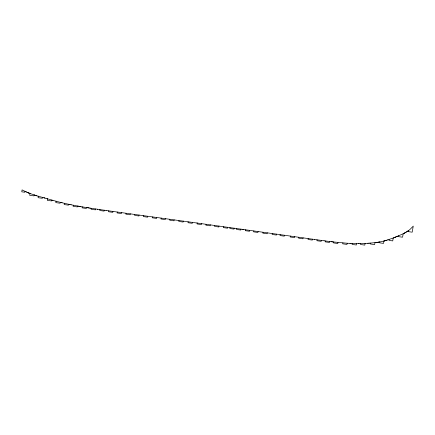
<?xml version="1.0" encoding="UTF-8"?>
<svg xmlns="http://www.w3.org/2000/svg" width="435" height="435" viewBox="0 0 435 435"><rect width="100%" height="100%" fill="white"/><g stroke="black" fill="none" stroke-linecap="round" stroke-linejoin="round"><path stroke-width="0.65" d="M24.996 191.346L24.838 192.248L21.75 191.813L22.087 189.894L25.687 191.656M29.999 193.488L29.683 195.288L33.963 195.891L34.12 194.989M42.554 197.392L42.396 198.295L38.122 197.691L38.188 196.185M47.567 198.855L47.306 200.345L51.586 200.948L51.743 200.046L47.323 198.779M56.044 201.226L55.8 202.612L60.079 203.221L60.237 202.318L52.88 200.361M60.639 202.416L64.385 203.314L64.179 204.553L68.458 205.157L68.616 204.254M71.035 204.76L73.254 205.206L73.107 206.32L77.386 206.924L77.544 206.021M86.511 207.56L86.353 208.463L82.074 207.859L82.248 206.853L80.758 206.598M91.263 208.305L91.1 209.246L95.379 209.855L95.537 208.952M99.93 209.594L99.773 210.496L104.052 211.105L104.21 210.203M108.674 210.834L108.516 211.736L112.79 212.34L112.948 211.437M117.281 212.041L117.124 212.943L121.403 213.552L121.561 212.639M126.025 213.264L125.867 214.167L130.147 214.77L130.31 213.851M134.774 214.471L134.616 215.374L138.895 215.977L139.053 215.064M143.49 215.673L143.333 216.576L147.606 217.185L147.769 216.266M152.473 216.913L152.315 217.815L156.595 218.419L156.752 217.5M161.124 218.098L160.966 219.001L165.24 219.604L165.403 218.685M169.873 219.3L169.715 220.202L173.989 220.806L174.152 219.887M178.959 220.545L178.801 221.448L183.075 222.051L183.238 221.132M188.148 221.806L187.991 222.709L192.265 223.313L192.428 222.394M197.3 223.068L197.142 223.971L201.421 224.574L201.579 223.661M206.049 224.281L205.891 225.183L210.165 225.787L210.328 224.873M214.694 225.482L214.537 226.385L218.81 226.988L218.974 226.075M223.438 226.7L223.28 227.603L227.559 228.206L227.717 227.298M230.001 227.614L229.843 228.516L233.959 229.098L234.122 228.19M236.673 228.549L236.515 229.452L240.794 230.055L240.952 229.147M245.422 229.772L245.264 230.675L249.538 231.279L249.695 230.376M253.79 230.952L253.632 231.855L257.911 232.459L258.069 231.55M263.006 232.246L262.849 233.149L267.128 233.753L267.286 232.845M272.294 233.551L272.136 234.454L276.415 235.058L276.573 234.15M280.162 234.655L280.004 235.558L284.278 236.161L284.436 235.253M290.39 236.091L290.232 236.993L294.511 237.597L294.669 236.689M298.829 237.276L298.671 238.179L302.95 238.782L303.108 237.874M308.181 238.581L308.024 239.484L312.303 240.087L312.46 239.179M317.066 239.821L316.908 240.724L321.182 241.327L321.345 240.408L321.704 240.457M325.375 240.957L325.217 241.86L329.496 242.464L329.659 241.512M333.667 242.001L333.509 242.904L337.788 243.508L337.968 242.464M342.845 242.915L342.688 243.823L346.967 244.426L347.173 243.236L350.208 243.399M358.239 243.611L352.285 243.497L352.1 244.399L356.379 245.003L356.667 243.605M360.68 243.595L360.523 244.497L364.802 245.106L365.09 243.448M375.824 242.556L370.489 243.078L370.364 243.981L374.644 244.584L374.981 242.654L375.302 242.616M383.953 241.017L383.529 243.393L379.728 242.855L379.885 241.952L384.219 240.941M389.086 239.462L388.928 240.365L392.729 240.903L393.235 238.01L393.724 237.825M398.743 235.743L398.585 236.645L402.549 237.205L403.24 233.715M404.773 232.937L408.389 230.719L408.226 231.621L412.19 232.181L413.25 226.108L410.678 228.761A21.581 18.77 -74.3 0 1 408.302 230.8M408.296 230.784L408.307 230.773A26.122 22.723 -74.3 0 1 407.834 231.105M407.72 231.181L406.975 231.665M406.464 231.98L405.556 232.507M405.409 232.589L405.11 232.758M404.996 232.817L404.327 233.171M404.55 233.057L403.283 233.693L403.658 233.508M404.104 233.285L403.767 233.454M403.18 233.742L398.427 235.884M397.546 236.265L398.188 235.987M397.748 236.178L397.454 236.303M397.492 236.287L396.671 236.64M396.872 236.553L396.562 236.683M395.796 237.004L396.339 236.776M395.904 236.955L395.518 237.113M395.703 237.042L395.355 237.178M395.41 237.157L394.485 237.532M394.703 237.445L393.615 237.869M393.289 237.988L387.482 239.973M387.645 239.919L385.714 240.511M386.628 240.234L386.198 240.37M385.932 240.446L385.127 240.685M385.285 240.637L384.274 240.925M385.073 240.702L384.083 240.979M379.777 241.969L378.945 242.116M379.728 241.98L378.368 242.208M378.836 242.132L378.107 242.246M378.314 242.213L377.585 242.322M378.053 242.251L377.324 242.36M377.482 242.338L377.014 242.404M377.221 242.371L375.873 242.551M376.966 242.409L375.535 242.589M370.489 243.078L369.065 243.192M367.727 243.285L368.913 243.203M368.842 243.208L369.217 243.181M367.744 243.285L365.601 243.421M365.226 243.442L365.558 243.421M365.286 243.437L358.946 243.611M359.049 243.611L358.391 243.611M351.969 243.48L352.285 243.497M352.018 243.486L350.006 243.393M347.19 243.236L333.079 241.931M333.161 241.942L332.764 241.893M332.22 241.827L332.813 241.898M331.176 241.697L331.753 241.768M331.671 241.757L332.117 241.811M331.024 241.681L329.806 241.528M329.899 241.539L324.08 240.783M321.634 240.452L324.129 240.789M197.039 223.03L143.137 215.624M134.535 214.439L106.058 210.464M196.952 223.019L242.735 229.397M321.438 240.424L314.57 239.473M134.415 214.422L143.251 215.64M314.619 239.478L243.529 229.506M242.67 229.386L243.611 229.517M106.156 210.48L99.718 209.567M99.816 209.578L99.289 209.507M97.706 209.273L99.425 209.523M97.342 209.219L97.788 209.284M97.445 209.235L90.224 208.147M89.534 208.039L90.328 208.158M89.632 208.055L88.397 207.859M88.153 207.821L88.484 207.876M87.691 207.751L88.218 207.832M87.163 207.669L87.756 207.761M87.212 207.674L86.641 207.582M86.755 207.604L82.166 206.842M80.328 206.522L80.709 206.587M80.464 206.543L79.725 206.413M79.279 206.337L79.806 206.429M78.936 206.272L79.328 206.342M79.018 206.288L78.099 206.125M78.229 206.146L73.281 205.211M71.166 204.787L69.856 204.515M69.595 204.461L69.953 204.537M69.709 204.488L64.385 203.314M62.096 202.77L61.705 202.677M60.829 202.46L60.318 202.335M36.736 195.783L43.973 197.8M52.151 200.16L52.988 200.394M51.7 200.035L52.216 200.176M36.828 195.81L36.393 195.685M36.638 195.75L36.154 195.614M43.891 197.778L44.229 197.876M44.185 197.865L44.522 197.963M36.301 195.652L35.915 195.543M44.664 198.001L45.001 198.104M47.062 198.703L47.442 198.817M44.957 198.088L47.127 198.724M36.105 195.598L29.776 193.396M35.817 195.511L34.18 195.005M29.509 193.287L29.857 193.428M29.602 193.325L28.987 193.075M29.411 193.249L28.748 192.977M28.938 193.053L28.563 192.895M28.656 192.939L28.183 192.738M28.465 192.857L27.992 192.661M28.134 192.721L27.807 192.58M27.949 192.64L27.525 192.455M27.758 192.558L27.285 192.357M27.427 192.417L26.769 192.129M26.812 192.15L26.013 191.797M26.154 191.862L25.573 191.607"/></g></svg>
